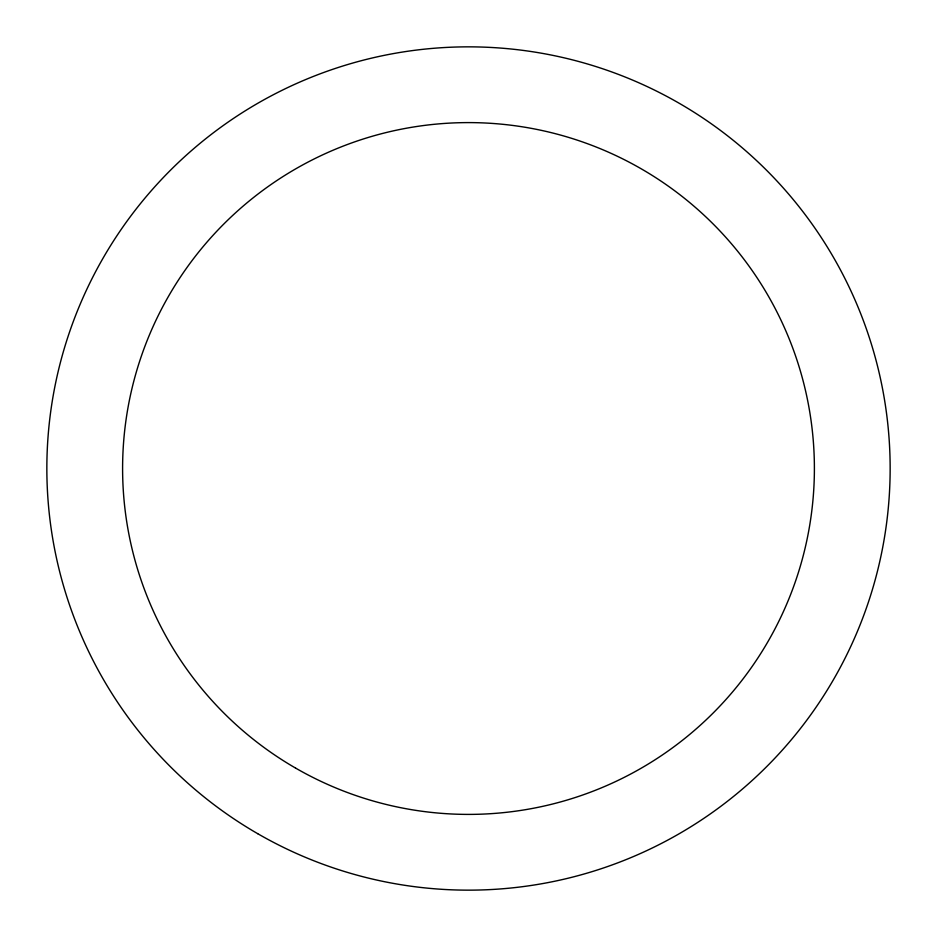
<?xml version="1.0" encoding="UTF-8"?>
<svg xmlns="http://www.w3.org/2000/svg" width="937" height="937" viewBox="0 0 937 937"><rect width="100%" height="100%" fill="white"/><g stroke="black" fill="none" stroke-linecap="round" stroke-linejoin="round"><path stroke-width="1.41" d="M257.675 833.661A421.65 421.65 0 0 0 890.15 468.5A421.65 421.65 0 0 0 257.675 103.339A421.65 421.65 0 0 0 257.675 833.661M295.553 768.059A345.894 345.894 0 0 0 814.394 468.5A345.894 345.894 0 0 0 295.553 168.941A345.894 345.894 0 0 0 295.553 768.059"/></g></svg>
